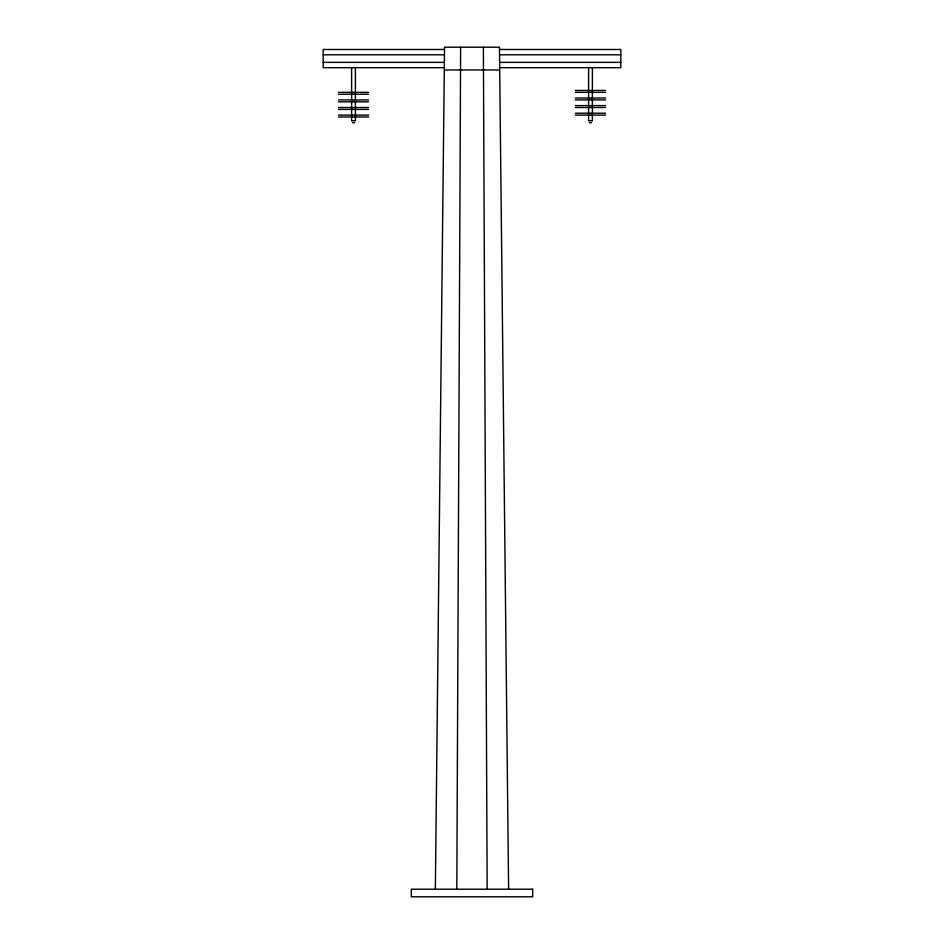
<?xml version="1.0" encoding="UTF-8"?>
<svg xmlns="http://www.w3.org/2000/svg" width="944" height="944" viewBox="0 0 944 944"><rect width="100%" height="100%" fill="white"/><g stroke="black" fill="none" stroke-linecap="round" stroke-linejoin="round"><path stroke-width="1.42" d="M456.813 889.213L460.625 47.2M435.361 889.213L444.541 47.2L499.459 47.2L508.615 889.213M354.578 122.732L352.442 122.732M591.558 122.732L589.422 122.732M444.541 49.477L323.167 49.477L323.167 67.685L444.541 67.685M499.459 49.477L620.833 49.477L620.833 67.685L499.459 67.685M323.167 54.787L444.541 54.787M499.459 54.787L620.833 54.787M323.167 62.375L444.541 62.375M499.459 62.375L620.833 62.375M444.541 69.962L499.459 69.962M575.321 90.435L605.659 90.435M338.471 92.335L368.549 92.335M575.321 92.335L605.659 92.335M338.471 94.235L368.549 94.235M575.321 98.023L605.659 98.023M338.471 99.922L368.549 99.922M575.321 99.922L605.659 99.922M338.471 101.822L368.549 101.822M575.321 105.61L605.659 105.61M338.471 107.51L368.549 107.51M575.321 107.51L605.659 107.51M338.471 109.398L368.549 109.398M575.321 113.197L605.659 113.197M338.341 115.097L368.679 115.097M575.321 115.097L605.659 115.097M338.341 116.985L368.679 116.985M487.163 889.213L483.375 47.2M592.384 67.685L592.384 120.785L588.596 120.785L588.596 67.685M355.404 67.685L355.404 120.785L351.616 120.785L351.616 67.685M532.687 889.213L411.313 889.213L411.313 896.8L532.687 896.8L532.687 889.213"/></g></svg>
